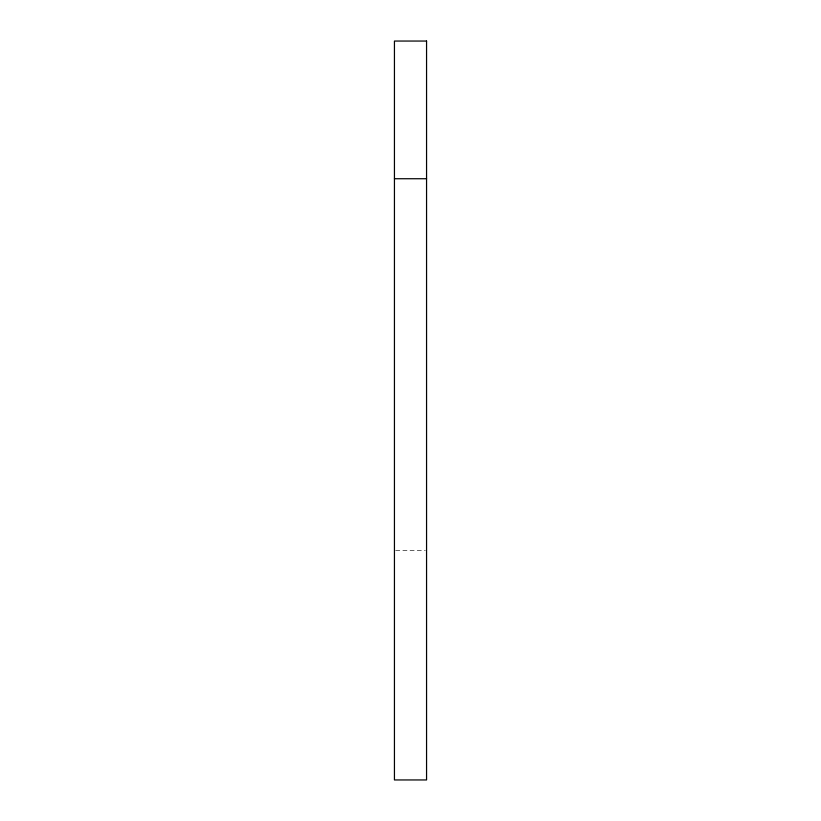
<?xml version="1.0" encoding="UTF-8"?>
<svg xmlns="http://www.w3.org/2000/svg" width="821" height="821" viewBox="0 0 821 821"><rect width="100%" height="100%" fill="white"/><g stroke="black" fill="none" stroke-linecap="round" stroke-linejoin="round"><path stroke-width="0.62" stroke-dasharray="4.11 3.08" d="M395.671 550.481L425.329 550.481"/><path stroke-width="1.23" d="M394.439 178.732L426.561 178.732M426.561 41.05L394.439 41.05L394.439 779.95L426.561 779.95L426.561 41.05"/></g></svg>
